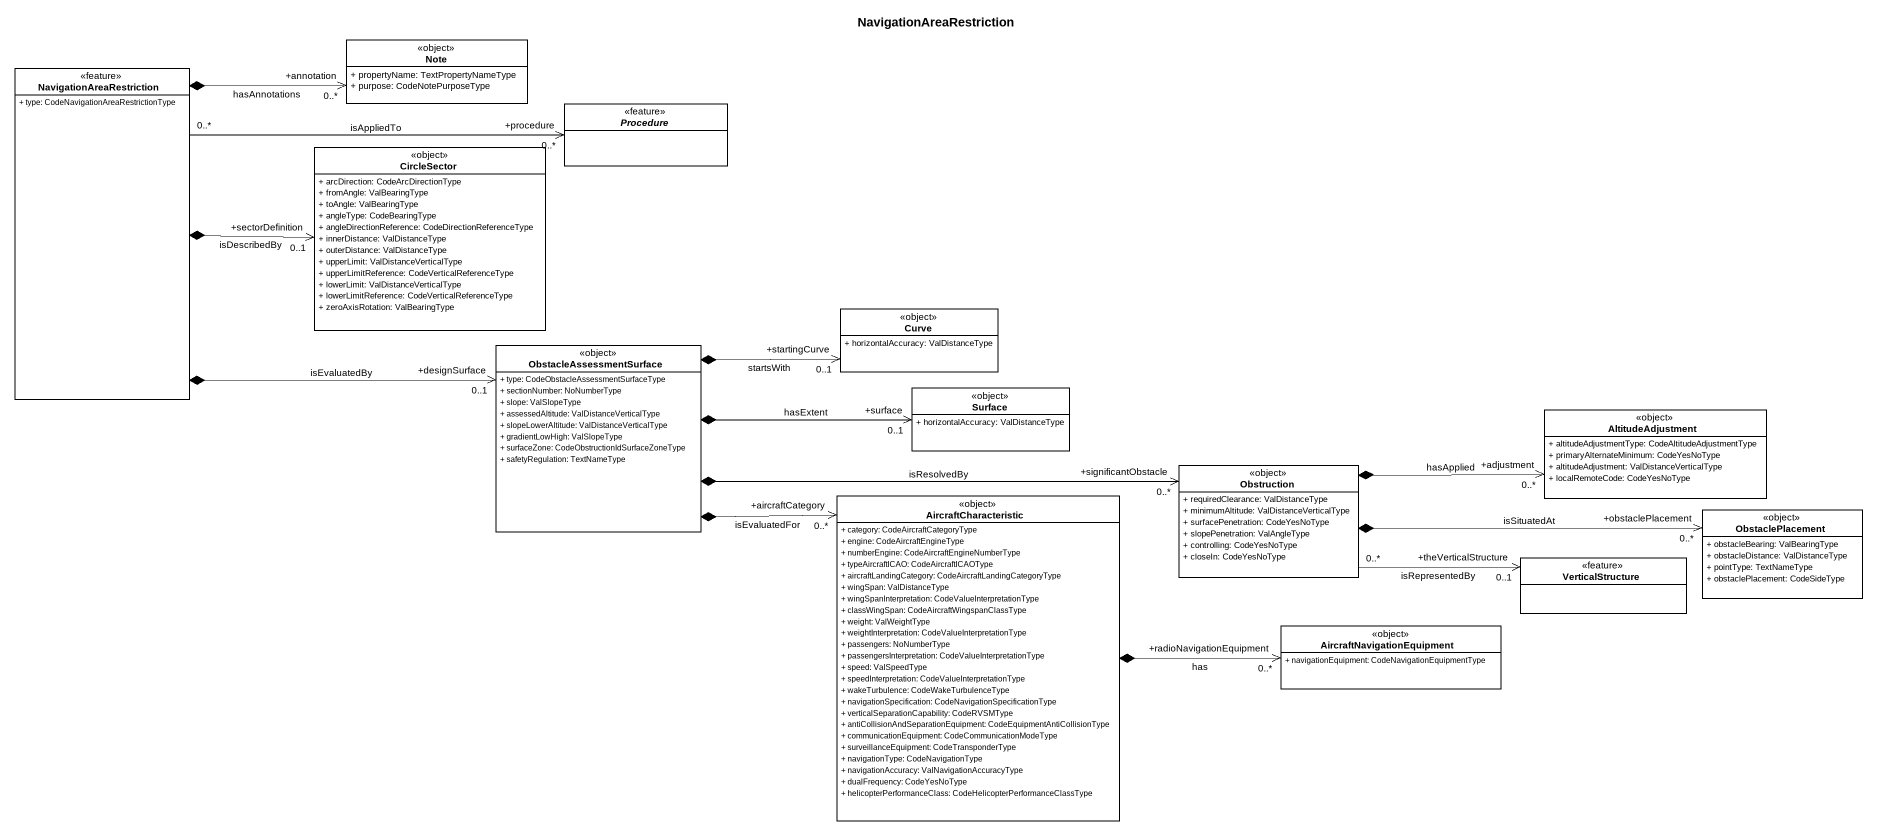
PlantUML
@startuml
title NavigationAreaRestriction
hide circle
hide empty members
skinparam classAttributeIconSize 0
class "Note" as Note_ <<object>> #FFFFFF {
  + propertyName: TextPropertyNameType
  + purpose: CodeNotePurposeType
}
class NavigationAreaRestriction <<feature>> {
  + type: CodeNavigationAreaRestrictionType
}
abstract class Procedure <<feature>>
class CircleSector <<object>> #FFFFFF {
  + arcDirection: CodeArcDirectionType
  + fromAngle: ValBearingType
  + toAngle: ValBearingType
  + angleType: CodeBearingType
  + angleDirectionReference: CodeDirectionReferenceType
  + innerDistance: ValDistanceType
  + outerDistance: ValDistanceType
  + upperLimit: ValDistanceVerticalType
  + upperLimitReference: CodeVerticalReferenceType
  + lowerLimit: ValDistanceVerticalType
  + lowerLimitReference: CodeVerticalReferenceType
  + zeroAxisRotation: ValBearingType
}
class Curve <<object>> #FFFFFF {
  + horizontalAccuracy: ValDistanceType
}
class ObstacleAssessmentSurface <<object>> #FFFFFF {
  + type: CodeObstacleAssessmentSurfaceType
  + sectionNumber: NoNumberType
  + slope: ValSlopeType
  + assessedAltitude: ValDistanceVerticalType
  + slopeLowerAltitude: ValDistanceVerticalType
  + gradientLowHigh: ValSlopeType
  + surfaceZone: CodeObstructionIdSurfaceZoneType
  + safetyRegulation: TextNameType
}
class Surface <<object>> #FFFFFF {
  + horizontalAccuracy: ValDistanceType
}
class AltitudeAdjustment <<object>> #FFFFFF {
  + altitudeAdjustmentType: CodeAltitudeAdjustmentType
  + primaryAlternateMinimum: CodeYesNoType
  + altitudeAdjustment: ValDistanceVerticalType
  + localRemoteCode: CodeYesNoType
}
class Obstruction <<object>> #FFFFFF {
  + requiredClearance: ValDistanceType
  + minimumAltitude: ValDistanceVerticalType
  + surfacePenetration: CodeYesNoType
  + slopePenetration: ValAngleType
  + controlling: CodeYesNoType
  + closeIn: CodeYesNoType
}
class AircraftCharacteristic <<object>> #FFFFFF {
  + category: CodeAircraftCategoryType
  + engine: CodeAircraftEngineType
  + numberEngine: CodeAircraftEngineNumberType
  + typeAircraftICAO: CodeAircraftICAOType
  + aircraftLandingCategory: CodeAircraftLandingCategoryType
  + wingSpan: ValDistanceType
  + wingSpanInterpretation: CodeValueInterpretationType
  + classWingSpan: CodeAircraftWingspanClassType
  + weight: ValWeightType
  + weightInterpretation: CodeValueInterpretationType
  + passengers: NoNumberType
  + passengersInterpretation: CodeValueInterpretationType
  + speed: ValSpeedType
  + speedInterpretation: CodeValueInterpretationType
  + wakeTurbulence: CodeWakeTurbulenceType
  + navigationSpecification: CodeNavigationSpecificationType
  + verticalSeparationCapability: CodeRVSMType
  + antiCollisionAndSeparationEquipment: CodeEquipmentAntiCollisionType
  + communicationEquipment: CodeCommunicationModeType
  + surveillanceEquipment: CodeTransponderType
  + navigationType: CodeNavigationType
  + navigationAccuracy: ValNavigationAccuracyType
  + dualFrequency: CodeYesNoType
  + helicopterPerformanceClass: CodeHelicopterPerformanceClassType
}
class ObstaclePlacement <<object>> #FFFFFF {
  + obstacleBearing: ValBearingType
  + obstacleDistance: ValDistanceType
  + pointType: TextNameType
  + obstaclePlacement: CodeSideType
}
class VerticalStructure <<feature>>
class AircraftNavigationEquipment <<object>> #FFFFFF {
  + navigationEquipment: CodeNavigationEquipmentType
}
NavigationAreaRestriction *-right-> "+annotation\n0..*" Note_ : hasAnnotations
NavigationAreaRestriction "0..*" -right-> "+procedure\n0..*" Procedure : isAppliedTo
NavigationAreaRestriction *-right-> "+sectorDefinition\n0..1" CircleSector : isDescribedBy
NavigationAreaRestriction *-right-> "+designSurface\n0..1" ObstacleAssessmentSurface : isEvaluatedBy
ObstacleAssessmentSurface *-right-> "+startingCurve\n0..1" Curve : startsWith
ObstacleAssessmentSurface *-right-> "+surface\n0..1" Surface : hasExtent
ObstacleAssessmentSurface *-right-> "+significantObstacle\n0..*" Obstruction : isResolvedBy
ObstacleAssessmentSurface *-right-> "+aircraftCategory\n0..*" AircraftCharacteristic : isEvaluatedFor
Obstruction *-right-> "+adjustment\n0..*" AltitudeAdjustment : hasApplied
Obstruction *-right-> "+obstaclePlacement\n0..*" ObstaclePlacement : isSituatedAt
Obstruction "0..*" -right-> "+theVerticalStructure\n0..1" VerticalStructure : isRepresentedBy
AircraftCharacteristic *-right-> "+radioNavigationEquipment\n0..*" AircraftNavigationEquipment : has
@enduml
